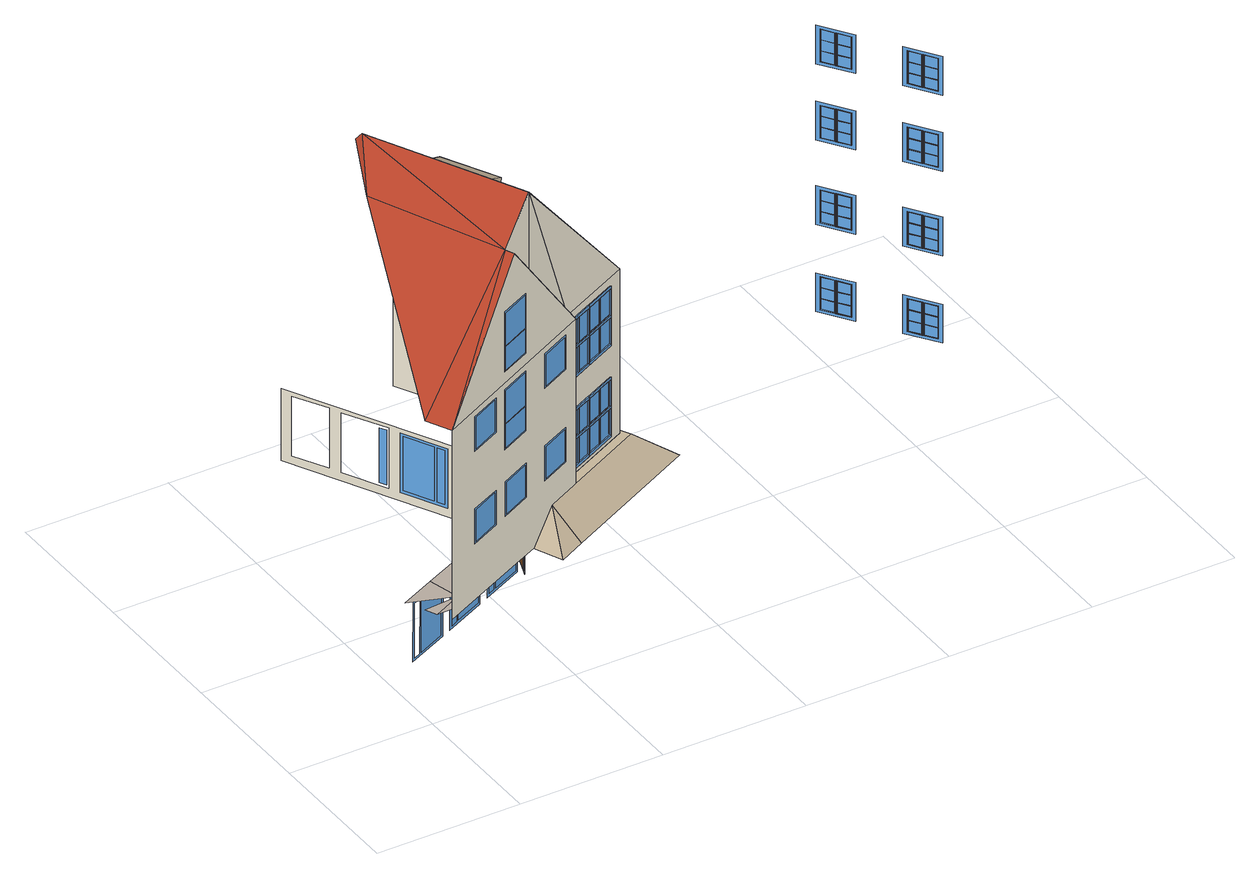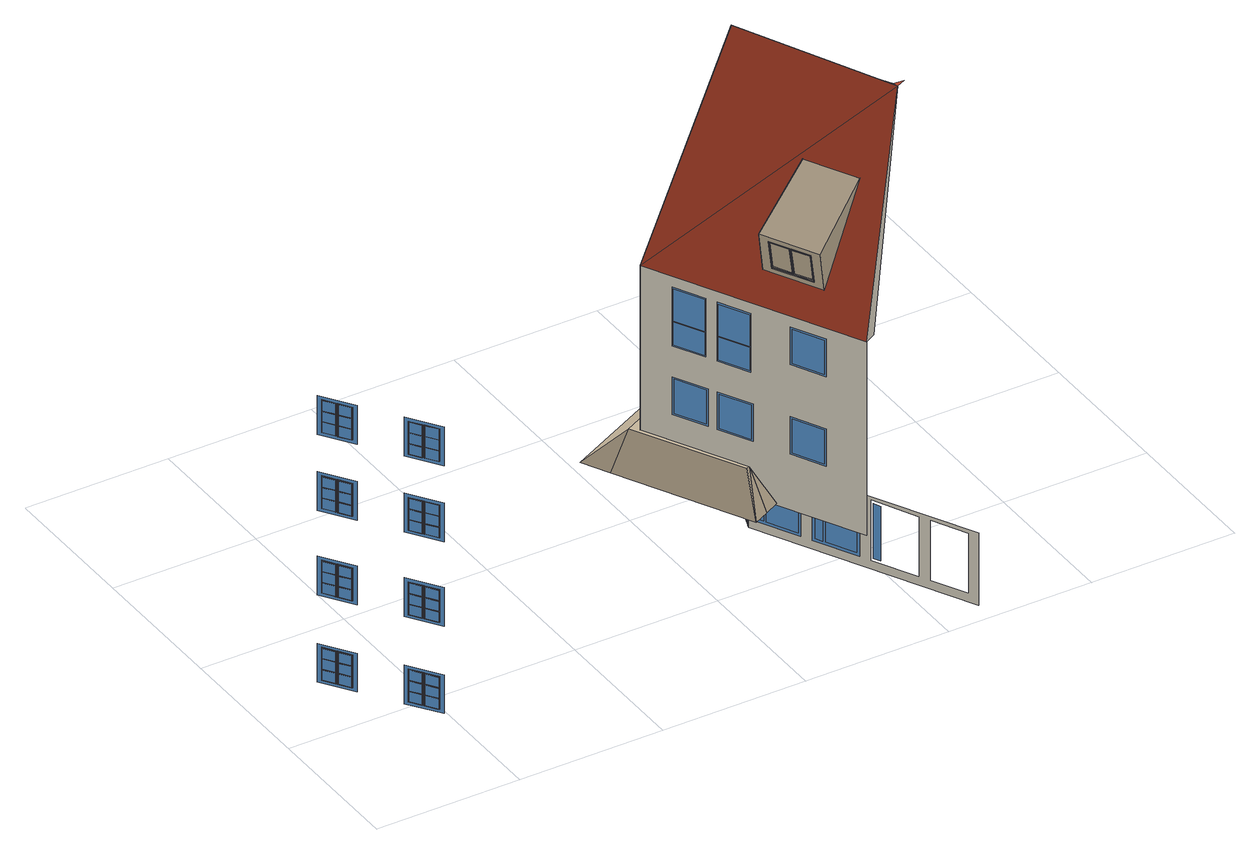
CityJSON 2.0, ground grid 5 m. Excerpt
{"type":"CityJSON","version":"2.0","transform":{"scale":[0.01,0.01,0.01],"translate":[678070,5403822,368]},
"CityObjects":{
"building1":{"type":"Building","attributes":{"dataAvailable":"NotSufficient","measuredHeight":15.62},"children":["building1-1","building1-2"],"geometry":[{"type":"MultiSurface","lod":"3","boundaries":[[[0,1,2]],[[1,3,4]],[[5,2,1]],[[6,7,8,9],[10,11,12,13],[14,15,16,17]],[[18,19,20]],[[15,14,17,16]],[[21,22,23,24],[25,26,27,28]],[[29,30,31,32],[33,34,35,36]],[[26,25,28,27]],[[34,33,36,35]],[[1,37,5]],[[38,20,19]],[[1,4,39]],[[19,18,40]],[[41,42,43,44]],[[37,1,45]],[[1,39,45]],[[46,47,48,49],[42,41,44,43],[50,51,52,53]],[[51,50,53,52]],[[54,38,19]],[[38,54,55]],[[18,56,40],[57,58,59,60]],[[61,62,63,64]],[[65,66,67,68]],[[69,70,71,72]],[[73,74,75,76]],[[59,58,57,60],[63,62,61,64],[72,71,70,69]],[[77,78,79,80],[67,66,65,68],[76,75,74,73]],[[81,82,83,84],[85,86,87,88]],[[86,85,88,87]],[[54,19,89]],[[45,39,90]],[[37,45,91,92]],[[93,89,19]],[[94,95,56,18,96,5,37,92,91,97,98],[99,100,101,102],[84,83,82,81],[77,80,79,78],[103,104,105,106,107],[22,21,24,23],[30,29,32,31]],[[108,109,110,111]],[[19,40,56,112,93]],[[113,114,115,116],[109,108,111,110],[117,118,119,120]],[[90,97,91]],[[118,117,120,119]],[[90,39,121,122]],[[112,89,93]],[[102,101,100,99],[123,124,125,126]],[[124,123,126,125]],[[105,104,107,106],[127,128,129,130]],[[128,127,130,129]],[[97,90,122]],[[131,54,89]],[[122,121,132]],[[133,134,135,136,137]],[[54,138,139]],[[140,141,142,143],[144,145,146,147,148],[149,150,151,152],[153,154,155,156],[157,158,159,160]],[[161,98,132]],[[162,163,164,165]],[[98,161,94]],[[161,166,95,94]],[[56,95,166,112]],[[167,168,169,170]],[[171,167,170,172]],[[173,169,168,174]],[[175,174,168,167,171,172,170,169,173,176,177,178]],[[179,175,178,177,176,140,143,121]],[[159,160,157,158],[180,181,182,183],[163,162,165,164]],[[184,185,186,187,188,189,190]],[[191,192,193,194,195,196,197]],[[198,199,200,201]],[[202,203,204,205]],[[204,199,198,205]],[[206,207,208,209]],[[210,211,212,213]],[[212,207,206,213]],[[214,200,199,215]],[[216,204,203,217]],[[218,208,207,219]],[[220,212,211,221]],[[181,180,183,182]],[[89,112,131]],[[222,223,203,202]],[[224,225,199,198]],[[205,204,226,227]],[[201,200,228,229]],[[230,231,211,210]],[[232,233,207,206]],[[213,212,234,235]],[[209,208,236,237]],[[204,199,225,226]],[[203,204,226,223]],[[199,200,228,225]],[[212,207,233,234]],[[211,212,234,231]],[[207,208,236,233]],[[238,239,240,241]],[[242,228,200,214]],[[217,203,223,243]],[[244,226,204,216]],[[215,199,225,245]],[[246,236,208,218]],[[221,211,231,247]],[[248,234,212,220]],[[219,207,233,249]],[[155,156,153,154],[250,251,252,253],[239,238,241,240]],[[54,131,138]],[[251,250,253,252]],[[121,254,132]],[[229,228,225,224]],[[227,226,223,222]],[[237,236,233,232]],[[235,234,231,230]],[[255,256,186,187]],[[257,258,193,194]],[[259,255,187,188]],[[260,257,194,195]],[[243,223,226,244]],[[245,225,228,242]],[[247,231,234,248]],[[249,233,236,246]],[[256,261,262,263,229,201,185,186]],[[258,264,265,266,237,209,192,193]],[[229,224,267,263]],[[268,269,227,222]],[[237,232,270,266]],[[271,272,235,230]],[[198,205,227,269,273,274,267,224]],[[206,213,235,272,275,276,270,232]],[[277,261,262,274,273,278,268,222,202,205,198,201,185,184]],[[279,264,265,276,275,280,271,230,210,213,206,209,192,191]],[[281,225,224,267]],[[228,282,263,229]],[[283,223,222,268]],[[226,284,269,227]],[[285,233,232,270]],[[236,286,266,237]],[[287,231,230,271]],[[234,288,272,235]],[[188,259,289,189]],[[195,260,290,196]],[[277,184,190,291]],[[279,191,197,292]],[[226,225,281,284]],[[283,223,226,284]],[[234,233,285,288]],[[287,231,234,288]],[[282,281,225,228]],[[286,285,233,236]],[[289,291,190,189],[293,294,295,296],[297,298,299,300],[214,215,245,242],[243,244,216,217]],[[290,292,197,196],[301,302,303,304],[305,306,307,308],[218,219,249,246],[247,248,220,221]],[[267,281,282,263]],[[268,283,284,269]],[[270,285,286,266]],[[271,287,288,272]],[[297,282,281,298]],[[295,284,283,296]],[[305,286,285,306]],[[303,288,287,304]],[[254,161,132]],[[309,121,143]],[[263,282,310,262]],[[269,284,311,273]],[[278,312,283,268]],[[274,313,281,267]],[[266,286,314,265]],[[272,288,315,275]],[[280,316,287,271]],[[276,317,285,270]],[[311,312,283,284]],[[313,311,284,281]],[[310,313,281,282]],[[315,316,287,288]],[[317,315,288,285]],[[314,317,285,286]],[[296,283,312,293]],[[294,311,284,295]],[[298,281,313,299]],[[300,310,282,297]],[[304,287,316,301]],[[302,315,288,303]],[[306,285,317,307]],[[308,314,286,305]],[[273,311,312,278]],[[262,310,313,274]],[[313,311,273,274]],[[275,315,316,280]],[[265,314,317,276]],[[317,315,275,276]],[[299,313,310,300]],[[293,312,311,294]],[[307,317,314,308]],[[301,316,315,302]],[[261,256,255,259]],[[264,258,257,260]],[[261,259,289,291,277]],[[264,260,290,292,279]],[[318,319,320,321]],[[320,319,322,323]],[[324,325,318,321]],[[326,327,328,329]],[[328,327,330,331]],[[332,333,326,329]],[[334,322,319,335]],[[336,318,325,337]],[[338,330,327,339]],[[340,326,333,341]],[[254,121,309]],[[112,166,342,131],[343,344,196,197],[345,346,189,190]],[[347,348,319,320]],[[349,350,325,324]],[[323,322,351,352]],[[321,318,353,354]],[[355,356,327,328]],[[357,358,333,332]],[[331,330,359,360]],[[329,326,361,362]],[[318,319,348,353]],[[325,318,353,350]],[[319,322,351,348]],[[326,327,356,361]],[[333,326,361,358]],[[327,330,359,356]],[[337,325,350,363]],[[335,319,348,364]],[[341,333,358,365]],[[339,327,356,366]],[[367,353,318,336]],[[368,351,322,334]],[[369,361,326,340]],[[370,359,330,338]],[[161,254,371]],[[372,342,166,161,371]],[[354,353,350,349]],[[352,351,348,347]],[[362,361,358,357]],[[360,359,356,355]],[[373,374,256,255]],[[375,376,258,257]],[[364,348,351,368]],[[363,350,353,367]],[[366,356,359,370]],[[365,358,361,369]],[[377,373,255,259]],[[378,375,257,260]],[[374,379,380,381,352,323,261,256]],[[376,382,383,384,360,331,264,258]],[[352,347,385,381]],[[360,355,386,384]],[[387,388,354,349]],[[389,390,362,357]],[[320,321,354,388,391,392,385,347]],[[328,329,362,390,393,394,386,355]],[[395,379,380,392,391,396,387,349,324,321,320,323,261,277]],[[397,382,383,394,393,398,389,357,332,329,328,331,264,279]],[[353,399,388,354]],[[351,400,381,352]],[[401,348,347,385]],[[402,350,349,387]],[[361,403,390,362]],[[359,404,384,360]],[[405,356,355,386]],[[406,358,357,389]],[[353,348,401,399]],[[361,356,405,403]],[[400,401,348,351]],[[402,350,353,399]],[[404,405,356,359]],[[406,358,361,403]],[[395,277,291,345]],[[259,377,346,289]],[[397,279,292,343]],[[260,378,344,290]],[[346,345,291,289],[407,408,409,410],[411,412,413,414],[334,335,364,368],[363,367,336,337]],[[344,343,292,290],[415,416,417,418],[419,420,421,422],[338,339,366,370],[365,369,340,341]],[[385,401,400,381]],[[387,402,399,388]],[[386,405,404,384]],[[389,406,403,390]],[[423,424,425,426],[427,428,429,430]],[[428,427,430,429]],[[431,432,433,434],[435,436,437,438]],[[436,435,438,437]],[[411,400,401,412]],[[409,399,402,410]],[[419,404,405,420]],[[417,403,406,418]],[[439,440,441,442,309,143]],[[388,399,443,391]],[[381,400,444,380]],[[390,403,445,393]],[[384,404,446,383]],[[396,447,402,387]],[[392,448,401,385]],[[398,449,406,389]],[[394,450,405,386]],[[448,443,399,401]],[[443,447,402,399]],[[444,448,401,400]],[[450,445,403,405]],[[445,449,406,403]],[[446,450,405,404]],[[408,443,399,409]],[[414,444,400,411]],[[416,445,403,417]],[[422,446,404,419]],[[410,402,447,407]],[[412,401,448,413]],[[418,406,449,415]],[[420,405,450,421]],[[451,452,453,454]],[[455,456,457,458],[452,451,454,453]],[[459,460,461,462],[463,464,465,466],[467,468,469,470]],[[465,464,463,466]],[[470,469,468,467]],[[131,342,372,471,472,439,473,474,138],[424,423,426,425],[456,455,458,457],[475,476,477,478],[479,480,481,482],[460,459,462,461],[434,433,432,431]],[[448,443,391,392]],[[380,444,448,392]],[[391,443,447,396]],[[450,445,393,394]],[[383,446,450,394]],[[393,445,449,398]],[[413,448,444,414]],[[407,447,443,408]],[[421,450,446,422]],[[415,449,445,416]],[[442,471,309]],[[379,377,373,374]],[[382,378,375,376]],[[377,379,395,345,346]],[[378,382,397,343,344]],[[472,483,440,439]],[[254,309,484]],[[471,442,483,472]],[[254,372,371]],[[476,475,478,477],[485,486,487,488]],[[486,485,488,487]],[[481,480,479,482],[489,490,491,492],[493,494,495,496]],[[491,490,489,492]],[[496,495,494,493]],[[372,254,484]],[[372,484,471]]],"semantics":{"surfaces":[{"type":"OuterCeilingSurface"},{"type":"Window","frameKlumMaterialClass":"Wood","frameKlumMaterialIndex":"L001","paneMaterialClass":"Glass","_cityeditor_layer":"Unclassified.LoD3"},{"type":"RoofSurface"},{"type":"RoofSurface","klumMaterialClass":"Ceramic","klumMaterialIndex":"D201","materialUncertainty":"0.3"},{"type":"WallSurface","klumMaterialClass":"Plaster","klumMaterialIndex":"I202","materialUncertainty":"0.3"},{"type":"WallSurface"},{"type":"Door","frameKlumMaterialClass":"Wood","frameKlumMaterialIndex":"L001","paneMaterialClass":"Glass","_cityeditor_layer":"WallSurface.LoD3"}],"values":[0,0,0,1,2,1,1,1,1,1,0,3,0,2,1,0,0,1,1,3,3,4,1,1,1,1,1,1,1,1,3,0,0,4,4,1,3,1,0,1,0,4,1,1,1,1,0,3,0,1,4,4,0,1,0,5,4,6,6,6,6,4,1,1,1,1,1,1,1,1,1,1,1,1,1,1,4,1,1,1,1,1,1,1,1,1,1,1,1,1,1,1,1,1,1,1,1,1,1,1,1,3,1,0,1,1,1,1,1,1,1,1,1,1,1,1,1,1,1,1,1,1,1,1,1,1,1,1,1,1,1,1,1,1,1,1,1,1,1,1,1,1,1,1,1,1,1,1,1,1,1,1,1,1,0,0,1,1,1,1,1,1,1,1,1,1,1,1,1,1,1,1,1,1,1,1,1,1,1,1,1,1,1,1,1,1,1,1,1,1,1,1,1,1,1,1,1,1,1,1,1,1,0,4,1,1,1,1,1,1,1,1,1,1,1,1,1,1,1,1,1,1,1,1,1,1,0,5,1,1,1,1,1,1,1,1,1,1,1,1,1,1,1,1,1,1,1,1,1,1,1,1,1,1,1,1,1,1,1,1,1,1,1,1,1,1,1,1,1,1,1,1,1,1,1,1,1,1,1,1,1,1,0,1,1,1,1,1,1,1,1,1,1,1,1,1,1,1,1,1,1,1,1,1,1,1,1,1,1,1,4,1,1,1,1,1,1,1,1,1,1,0,1,1,1,1,0,0,0,0,1,1,1,1,1,0,0]}}]},
"building1-1":{"type":"BuildingInstallation","attributes":{"_cityeditor_layer":"Unclassified.LoD3","relationToConstruction":"outside"},"parents":["building1"],"geometry":[{"type":"MultiSurface","lod":"3","boundaries":[[[497,498,499]],[[500,501,502]],[[500,498,497,501]],[[503,504,505,506]],[[504,503,507,508]],[[509,510,506,505],[511,512,513,514]],[[510,515,503,506]],[[516,512,511,517]],[[518,519,517,516]],[[505,504,520,509]],[[517,511,514,519]],[[512,516,518,513]],[[521,522,523,524]],[[524,523,525,526]],[[523,522,527,525],[516,518,519,517]],[[508,507,528,529]],[[528,507,530,531]],[[531,532,533,534,535,536,529,528]],[[513,518,519,514]],[[536,537,508,529]],[[538,527,522,521]],[[539,540,541,542]],[[540,539,543,544]],[[545,546,547,548],[549,550,551,552]],[[553,545,548,554]],[[552,549,550,551]],[[533,552,551,532]],[[534,549,552,533]],[[534,535,550,549]],[[555,546,545,553]],[[509,520,515,510]],[[526,525,527,538]],[[556,547,546,555]],[[531,530,537,536,535,532]],[[535,532,551,550]],[[554,548,547,556]],[[543,539,542,557],[530,507,503,515,520,504,508,537]],[[526,554,556,524]],[[557,558,544,543]],[[500,502,499,498]],[[544,540,541,558],[538,521,524,556,555,553,554,526]],[[499,502,501,497],[544,558,541,540]],[[558,557,542,541]]]}]},
"building1-2":{"type":"BuildingInstallation","attributes":{"materialUncertainty":"0.3","materialClass":"Metal","materialName":"Zinc","_cityeditor_layer":"Unclassified.LoD3","relationToConstruction":"outside"},"parents":["building1"],"geometry":[{"type":"MultiSurface","lod":"3","boundaries":[[[559,560,561,562,563]],[[564,559,563]],[[92,564,563,565]],[[566,567,568,561]],[[560,566,561]],[[567,569,568]],[[570,569,567]],[[571,569,570]],[[342,166,95,562,561,568,569]]]}]},
"building2":{"type":"Building","attributes":{"dataAvailable":"Sufficient","measuredHeight":20.7},"geometry":[{"type":"MultiSurface","lod":"3","boundaries":[[[572,573,574,575],[576,577,578,579],[580,581,582,583],[584,585,586,587]],[[588,589,590,591],[592,593,594,595],[596,597,598,599],[600,601,602,603]],[[604,605,606,607],[608,609,610,611],[612,613,614,615],[616,617,618,619]],[[620,621,622,623],[624,625,626,627],[628,629,630,631],[632,633,634,635]],[[587,636,584]],[[583,637,580]],[[576,638,577]],[[603,639,600]],[[599,640,596]],[[592,641,593]],[[619,642,616]],[[615,643,612]],[[608,644,609]],[[635,645,632]],[[631,646,628]],[[624,647,625]],[[578,648,579]],[[581,649,582]],[[585,650,586]],[[594,651,595]],[[597,652,598]],[[601,653,602]],[[610,654,611]],[[613,655,614]],[[617,656,618]],[[626,657,627]],[[629,658,630]],[[633,659,634]],[[638,576,579,648]],[[649,637,583,582]],[[650,636,587,586]],[[641,592,595,651]],[[652,640,599,598]],[[653,639,603,602]],[[644,608,611,654]],[[655,643,615,614]],[[656,642,619,618]],[[647,624,627,657]],[[658,646,631,630]],[[659,645,635,634]],[[660,638,576,661]],[[662,582,649,663]],[[664,579,648,665]],[[666,637,583,667]],[[668,586,650,669]],[[670,636,587,671]],[[672,641,592,673]],[[674,598,652,675]],[[676,595,651,677]],[[678,640,599,679]],[[680,602,653,681]],[[682,639,603,683]],[[684,644,608,685]],[[686,614,655,687]],[[580,637,649,581]],[[584,636,650,585]],[[577,638,648,578]],[[596,640,652,597]],[[600,639,653,601]],[[593,641,651,594]],[[612,643,655,613]],[[616,642,656,617]],[[609,644,654,610]],[[628,646,658,629]],[[632,645,659,633]],[[625,647,657,626]],[[688,689,690,691],[574,573,572,575],[692,693,694,695]],[[696,697,698,699],[590,589,588,591],[700,701,702,703]],[[704,705,706,707],[606,605,604,607],[708,709,710,711]],[[712,713,714,715],[622,621,620,623],[716,717,718,719]],[[665,648,638,660]],[[663,649,637,666]],[[669,650,636,670]],[[677,651,641,672]],[[675,652,640,678]],[[681,653,639,682]],[[720,654,644,684]],[[687,655,643,721]],[[722,656,642,723]],[[724,657,647,725]],[[726,658,646,727]],[[728,659,645,729]],[[730,731,732,733]],[[734,735,736,737]],[[738,739,740,741]],[[742,743,744,745]],[[746,747,748,749]],[[750,751,752,753]],[[754,755,756,757]],[[758,759,760,761]],[[762,763,764,765]],[[766,767,768,769]],[[770,771,772,773]],[[774,775,776,777]],[[778,732,731,779]],[[780,740,739,781]],[[782,736,735,783]],[[784,744,743,785]],[[786,752,751,787]],[[788,748,747,789]],[[790,756,755,791]],[[792,764,763,793]],[[794,760,759,795]],[[796,768,767,797]],[[798,776,775,799]],[[800,772,771,801]],[[694,693,692,695],[737,802,803,734],[804,805,738,741],[806,807,730,733]],[[702,701,700,703],[749,808,809,746],[810,811,750,753],[812,813,742,745]],[[710,709,708,711],[761,814,815,758],[816,817,762,765],[818,819,754,757]],[[718,717,716,719],[773,820,821,770],[822,823,774,777],[824,825,766,769]],[[737,736,826,802]],[[733,732,827,806]],[[805,828,739,738]],[[741,740,829,804]],[[803,830,735,734]],[[807,831,731,730]],[[749,748,832,808]],[[745,744,833,812]],[[811,834,751,750]],[[753,752,835,810]],[[809,836,747,746]],[[813,837,743,742]],[[761,760,838,814]],[[757,756,839,818]],[[817,840,763,762]],[[765,764,841,816]],[[815,842,759,758]],[[819,843,755,754]],[[773,772,844,820]],[[769,768,845,824]],[[823,846,775,774]],[[777,776,847,822]],[[821,848,771,770]],[[825,849,767,766]],[[831,827,732,731]],[[828,829,740,739]],[[826,736,735,830]],[[837,833,744,743]],[[834,835,752,751]],[[832,748,747,836]],[[843,839,756,755]],[[840,841,764,763]],[[838,760,759,842]],[[849,845,768,767]],[[846,847,776,775]],[[844,772,771,848]],[[850,829,740,780]],[[779,731,831,851]],[[852,827,732,778]],[[781,739,828,853]],[[783,735,830,854]],[[855,826,736,782]],[[856,835,752,786]],[[785,743,837,857]],[[858,833,744,784]],[[787,751,834,859]],[[789,747,836,860]],[[861,832,748,788]],[[862,841,764,792]],[[791,755,843,863]],[[864,839,756,790]],[[793,763,840,865]],[[795,759,842,866]],[[867,838,760,794]],[[868,847,776,798]],[[797,767,849,869]],[[870,845,768,796]],[[799,775,846,871]],[[801,771,848,872]],[[873,844,772,800]],[[804,829,828,805]],[[806,827,831,807]],[[802,826,830,803]],[[810,835,834,811]],[[812,833,837,813]],[[808,832,836,809]],[[816,841,840,817]],[[818,839,843,819]],[[814,838,842,815]],[[822,847,846,823]],[[824,845,849,825]],[[820,844,848,821]],[[851,831,827,852]],[[853,828,829,850]],[[854,830,826,855]],[[857,837,833,858]],[[859,834,835,856]],[[860,836,832,861]],[[863,843,839,864]],[[865,840,841,862]],[[866,842,838,867]],[[869,849,845,870]],[[871,846,847,868]],[[872,848,844,873]],[[874,875,876,877]],[[878,879,880,881]],[[882,883,884,885]],[[886,887,888,889]],[[890,891,892,893]],[[894,895,896,897]],[[898,899,900,901]],[[902,903,904,905]],[[906,907,908,909]],[[910,911,912,913]],[[914,915,916,917]],[[918,919,920,921]],[[922,880,879,923]],[[924,876,875,925]],[[926,884,883,927]],[[928,892,891,929]],[[930,888,887,931]],[[932,896,895,933]],[[934,904,903,935]],[[936,900,899,937]],[[938,908,907,939]],[[940,916,915,941]],[[942,912,911,943]],[[944,920,919,945]],[[946,947,948,949],[881,950,951,878],[952,953,874,877],[954,955,882,885]],[[956,957,958,959],[893,960,961,890],[962,963,886,889],[964,965,894,897]],[[966,967,968,969],[905,970,971,902],[972,973,898,901],[974,975,906,909]],[[976,977,978,979],[917,980,981,914],[982,983,910,913],[984,985,918,921]],[[885,884,986,954]],[[951,987,879,878]],[[953,988,875,874]],[[877,876,989,952]],[[881,880,990,950]],[[955,991,883,882]],[[897,896,992,964]],[[961,993,891,890]],[[963,994,887,886]],[[889,888,995,962]],[[893,892,996,960]],[[965,997,895,894]],[[909,908,998,974]],[[971,999,903,902]],[[973,1000,899,898]],[[901,900,1001,972]],[[905,904,1002,970]],[[975,1003,907,906]],[[921,920,1004,984]],[[981,1005,915,914]],[[983,1006,911,910]],[[913,912,1007,982]],[[917,916,1008,980]],[[985,1009,919,918]],[[990,880,879,987]],[[996,892,891,993]],[[1002,904,903,999]],[[1008,916,915,1005]],[[988,989,876,875]],[[991,986,884,883]],[[994,995,888,887]],[[997,992,896,895]],[[1000,1001,900,899]],[[1003,998,908,907]],[[1006,1007,912,911]],[[1009,1004,920,919]],[[925,875,988,1010]],[[923,879,987,1011]],[[927,883,991,1012]],[[931,887,994,1013]],[[929,891,993,1014]],[[933,895,997,1015]],[[937,899,1000,1016]],[[935,903,999,1017]],[[939,907,1003,1018]],[[943,911,1006,1019]],[[941,915,1005,1020]],[[945,919,1009,1021]],[[1022,990,880,922]],[[1023,989,876,924]],[[1024,986,884,926]],[[1025,996,892,928]],[[1026,995,888,930]],[[1027,992,896,932]],[[1028,1002,904,934]],[[1029,1001,900,936]],[[1030,998,908,938]],[[1031,1008,916,940]],[[1032,1007,912,942]],[[1033,1004,920,944]],[[952,989,988,953]],[[954,986,991,955]],[[950,990,987,951]],[[962,995,994,963]],[[964,992,997,965]],[[960,996,993,961]],[[972,1001,1000,973]],[[974,998,1003,975]],[[970,1002,999,971]],[[982,1007,1006,983]],[[984,1004,1009,985]],[[980,1008,1005,981]],[[1034,1035,1036,1037],[948,947,946,949],[1038,1039,1040,1041]],[[1042,1043,1044,1045],[958,957,956,959],[1046,1047,1048,1049]],[[1050,1051,1052,1053],[968,967,966,969],[1054,1055,1056,1057]],[[1058,1059,1060,1061],[978,977,976,979],[1062,1063,1064,1065]],[[1011,987,990,1022]],[[1010,988,989,1023]],[[1012,991,986,1024]],[[1014,993,996,1025]],[[1013,994,995,1026]],[[1015,997,992,1027]],[[1017,999,1002,1028]],[[1016,1000,1001,1029]],[[1018,1003,998,1030]],[[1020,1005,1008,1031]],[[1019,1006,1007,1032]],[[1021,1009,1004,1033]],[[1066,1067,1068,1069]],[[1070,1071,1072,1073]],[[1074,1075,1076,1077]],[[1078,1079,1080,1081]],[[1082,1083,1084,1085]],[[1086,1087,1088,1089]],[[1090,1091,1092,1093]],[[1094,1095,1096,1097]],[[1098,1099,1100,1101]],[[1102,1103,1104,1105]],[[1106,1107,1108,1109]],[[1110,1111,1112,1113]],[[1114,1068,1067,1115]],[[1116,1076,1075,1117]],[[1118,1072,1071,1119]],[[1120,1080,1079,1121]],[[1122,1088,1087,1123]],[[1124,1084,1083,1125]],[[1126,1092,1091,1127]],[[1128,1100,1099,1129]],[[1130,1096,1095,1131]],[[1132,1104,1103,1133]],[[1134,1112,1111,1135]],[[1136,1108,1107,1137]],[[1040,1039,1038,1041],[1073,1138,1139,1070],[1140,1141,1074,1077],[1142,1143,1066,1069]],[[1048,1047,1046,1049],[1085,1144,1145,1082],[1146,1147,1086,1089],[1148,1149,1078,1081]],[[1056,1055,1054,1057],[1097,1150,1151,1094],[1152,1153,1098,1101],[1154,1155,1090,1093]],[[1064,1063,1062,1065],[1109,1156,1157,1106],[1158,1159,1110,1113],[1160,1161,1102,1105]],[[1141,1162,1075,1074]],[[1139,1163,1071,1070]],[[1143,1164,1067,1066]],[[1147,1165,1087,1086]],[[1145,1166,1083,1082]],[[1149,1167,1079,1078]],[[1153,1168,1099,1098]],[[1151,1169,1095,1094]],[[1155,1170,1091,1090]],[[1159,1171,1111,1110]],[[1157,1172,1107,1106]],[[1161,1173,1103,1102]],[[1073,1072,1174,1138]],[[1069,1068,1175,1142]],[[1077,1076,1176,1140]],[[1085,1084,1177,1144]],[[1081,1080,1178,1148]],[[1089,1088,1179,1146]],[[1097,1096,1180,1150]],[[1093,1092,1181,1154]],[[1101,1100,1182,1152]],[[1109,1108,1183,1156]],[[1105,1104,1184,1160]],[[1113,1112,1185,1158]],[[1164,1175,1068,1067]],[[1162,1176,1076,1075]],[[1174,1072,1071,1163]],[[1167,1178,1080,1079]],[[1165,1179,1088,1087]],[[1177,1084,1083,1166]],[[1170,1181,1092,1091]],[[1168,1182,1100,1099]],[[1180,1096,1095,1169]],[[1173,1184,1104,1103]],[[1171,1185,1112,1111]],[[1183,1108,1107,1172]],[[1186,1176,1076,1116]],[[1187,1175,1068,1114]],[[1188,1174,1072,1118]],[[1189,1179,1088,1122]],[[1190,1178,1080,1120]],[[1191,1177,1084,1124]],[[1192,1182,1100,1128]],[[1193,1181,1092,1126]],[[1194,1180,1096,1130]],[[1195,1185,1112,1134]],[[1196,1184,1104,1132]],[[1197,1183,1108,1136]],[[1115,1067,1164,1198]],[[1117,1075,1162,1199]],[[1119,1071,1163,1200]],[[1121,1079,1167,1201]]],"semantics":{"surfaces":[{"type":"Window","frameMaterialClass":"Plastic","frameMaterialUncertainty":"0.3","paneMaterialClass":"Glass","_cityeditor_layer":"Unclassified.LoD3"}],"values":[0,0,0,0,0,0,0,0,0,0,0,0,0,0,0,0,0,0,0,0,0,0,0,0,0,0,0,0,0,0,0,0,0,0,0,0,0,0,0,0,0,0,0,0,0,0,0,0,0,0,0,0,0,0,0,0,0,0,0,0,0,0,0,0,0,0,0,0,0,0,0,0,0,0,0,0,0,0,0,0,0,0,0,0,0,0,0,0,0,0,0,0,0,0,0,0,0,0,0,0,0,0,0,0,0,0,0,0,0,0,0,0,0,0,0,0,0,0,0,0,0,0,0,0,0,0,0,0,0,0,0,0,0,0,0,0,0,0,0,0,0,0,0,0,0,0,0,0,0,0,0,0,0,0,0,0,0,0,0,0,0,0,0,0,0,0,0,0,0,0,0,0,0,0,0,0,0,0,0,0,0,0,0,0,0,0,0,0,0,0,0,0,0,0,0,0,0,0,0,0,0,0,0,0,0,0,0,0,0,0,0,0,0,0,0,0,0,0,0,0,0,0,0,0,0,0,0,0,0,0,0,0,0,0,0,0,0,0,0,0,0,0,0,0,0,0,0,0,0,0,0,0,0,0,0,0,0,0,0,0,0,0,0,0,0,0,0,0,0,0,0,0,0,0,0,0,0,0,0,0,0,0,0,0,0,0,0,0,0,0,0,0,0,0,0,0,0,0,0,0,0,0,0,0,0,0,0,0,0,0,0,0,0,0,0,0,0,0,0,0,0,0,0,0,0,0,0,0,0,0,0,0,0,0,0,0,0,0,0,0,0,0,0,0,0,0,0,0,0,0,0,0,0,0,0,0,0,0,0,0,0,0,0,0,0,0,0,0,0,0,0,0,0,0,0,0,0,0,0,0,0,0,0,0,0,0,0,0,0,0]}}]}
},
"vertices":[
[86,177,293],[207,190,291],[105,139,293],[58,246,289],[184,307,286],[230,143,291],[98,266,265],[247,337,263],[245,337,50],[97,265,51],[130,281,255],[107,270,255],[106,269,60],[129,281,60],[139,286,254],[138,285,60],[236,332,59],[238,333,254],[128,92,973],[427,277,1410],[86,177,973],[349,202,824],[349,202,948],[243,150,948],[243,150,824],[249,152,942],[343,200,942],[343,200,830],[249,152,830],[349,202,491],[349,202,616],[243,150,616],[243,150,491],[249,152,610],[343,200,610],[343,200,497],[249,152,497],[451,253,287],[210,711,1431],[445,433,280],[440,248,1410],[292,359,253],[315,370,253],[314,370,59],[291,358,59],[427,300,286],[283,355,263],[432,426,262],[430,426,48],[281,354,49],[324,375,253],[323,374,59],[421,421,58],[423,422,252],[288,865,1539],[257,850,1539],[752,404,973],[394,225,1012],[394,225,1228],[500,278,1228],[500,278,1012],[397,226,1222],[397,226,1105],[496,276,1105],[496,276,1222],[397,226,943],[397,226,826],[496,276,826],[496,276,943],[496,276,1017],[496,276,1101],[397,226,1101],[397,226,1017],[496,276,738],[496,276,822],[397,226,822],[397,226,738],[500,278,948],[394,225,948],[394,225,732],[500,278,732],[502,279,491],[502,279,616],[396,226,616],[396,226,491],[402,229,610],[496,276,610],[496,276,497],[402,229,497],[544,335,1543],[529,351,283],[553,304,285],[539,297,285],[544,335,1246],[752,404,281],[752,404,382],[128,92,293],[709,382,282],[749,402,281],[596,326,491],[596,326,616],[701,378,616],[701,378,491],[620,338,948],[701,378,948],[701,378,824],[596,326,824],[596,326,948],[477,448,252],[500,459,252],[499,459,58],[476,447,58],[739,433,973],[468,444,262],[617,515,261],[615,515,47],[466,443,48],[509,464,252],[508,463,58],[606,510,57],[607,511,251],[651,532,276],[685,429,280],[601,328,610],[696,375,610],[696,375,497],[601,328,497],[601,328,942],[696,375,942],[696,375,830],[601,328,830],[1003,563,973],[726,449,279],[518,1101,57],[506,1124,57],[506,1124,251],[506,1124,253],[518,1101,254],[641,1262,973],[604,1243,973],[717,716,16],[349,1426,16],[349,1426,276],[717,716,276],[521,1094,47],[521,1094,261],[521,1094,264],[445,1240,261],[445,1240,47],[366,1392,261],[366,1392,47],[426,1278,47],[426,1278,263],[634,876,47],[710,729,47],[710,729,261],[634,876,261],[539,1058,47],[615,911,47],[615,911,261],[539,1058,261],[739,433,280],[594,953,57],[594,953,251],[544,1049,251],[544,1049,57],[739,433,382],[660,555,214],[660,555,204],[708,692,204],[708,692,214],[660,555,251],[708,692,251],[708,692,16],[660,555,16],[656,546,16],[712,702,16],[712,702,261],[656,546,261],[651,532,16],[599,944,251],[611,920,251],[611,920,57],[599,944,57],[745,446,939],[745,446,732],[743,450,731],[743,450,723],[745,446,723],[749,438,723],[749,438,939],[745,446,611],[745,446,405],[743,450,403],[743,450,395],[745,446,395],[749,438,395],[749,438,611],[747,447,826],[749,443,826],[749,443,732],[747,447,732],[747,447,929],[749,443,929],[749,443,835],[747,447,835],[747,447,499],[749,443,499],[749,443,405],[747,447,405],[747,447,602],[749,443,602],[749,443,508],[747,447,508],[751,439,732],[751,439,826],[751,439,835],[751,439,929],[751,439,405],[751,439,499],[751,439,508],[751,439,602],[793,469,929],[795,466,929],[793,469,826],[795,466,826],[795,466,835],[793,469,835],[795,466,732],[793,469,732],[793,469,602],[795,466,602],[793,469,499],[795,466,499],[795,466,508],[793,469,508],[795,466,405],[793,469,405],[689,770,57],[689,770,251],[638,867,251],[638,867,57],[797,462,732],[797,462,929],[797,462,835],[797,462,826],[797,462,405],[797,462,602],[797,462,508],[797,462,499],[693,761,251],[705,738,251],[705,738,57],[693,761,57],[958,547,276],[843,499,723],[843,499,731],[843,499,395],[843,499,403],[845,495,723],[845,495,395],[845,495,732],[842,493,732],[796,471,732],[845,495,405],[842,493,405],[796,471,405],[796,471,826],[796,471,929],[796,471,835],[796,471,499],[796,471,602],[796,471,508],[842,493,835],[842,493,826],[842,493,508],[842,493,499],[845,495,939],[842,493,929],[845,495,611],[842,493,602],[798,467,826],[798,467,732],[798,467,929],[798,467,835],[798,467,499],[798,467,405],[798,467,602],[798,467,508],[849,487,723],[849,487,395],[849,487,939],[849,487,611],[846,485,929],[846,485,835],[800,463,835],[800,463,929],[800,463,732],[800,463,826],[846,485,826],[846,485,732],[846,485,602],[846,485,508],[800,463,508],[800,463,602],[800,463,405],[800,463,499],[846,485,499],[846,485,405],[935,594,276],[844,489,732],[844,489,835],[844,489,929],[844,489,826],[844,489,405],[844,489,508],[844,489,602],[844,489,499],[850,492,835],[850,492,826],[848,496,826],[848,496,835],[850,492,732],[848,496,732],[848,496,929],[850,492,929],[850,492,508],[850,492,499],[848,496,499],[848,496,508],[850,492,405],[848,496,405],[848,496,602],[850,492,602],[852,488,732],[852,488,826],[852,488,835],[852,488,929],[852,488,405],[852,488,499],[852,488,508],[852,488,602],[1003,563,382],[960,541,611],[960,541,395],[960,541,939],[960,541,723],[899,521,826],[901,517,826],[899,521,929],[901,517,929],[901,517,732],[899,521,732],[901,517,835],[899,521,835],[899,521,499],[901,517,499],[899,521,602],[901,517,602],[901,517,405],[899,521,405],[901,517,508],[899,521,508],[903,513,929],[903,513,826],[903,513,602],[903,513,499],[903,513,835],[903,513,732],[903,513,508],[903,513,405],[953,538,277],[1003,563,276],[954,553,723],[954,553,731],[954,553,395],[954,553,403],[956,549,723],[956,549,395],[956,549,732],[953,548,732],[902,523,732],[956,549,405],[953,548,405],[902,523,405],[902,523,826],[902,523,499],[902,523,929],[902,523,835],[902,523,602],[902,523,508],[953,548,835],[953,548,826],[953,548,508],[953,548,499],[956,549,939],[953,548,929],[956,549,611],[953,548,602],[904,519,835],[904,519,732],[904,519,826],[904,519,929],[904,519,508],[904,519,405],[904,519,499],[904,519,602],[957,540,929],[957,540,835],[906,515,835],[906,515,929],[906,515,732],[906,515,826],[957,540,826],[957,540,732],[957,540,602],[957,540,508],[906,515,508],[906,515,602],[906,515,405],[906,515,499],[957,540,499],[957,540,405],[706,1137,476],[706,1137,611],[763,1026,611],[763,1026,476],[760,1032,605],[709,1131,605],[709,1131,482],[760,1032,482],[706,1137,798],[706,1137,934],[763,1026,934],[763,1026,798],[760,1032,927],[709,1131,927],[709,1131,805],[760,1032,805],[873,813,276],[893,772,276],[852,752,276],[876,705,276],[955,544,835],[955,544,732],[955,544,508],[955,544,405],[955,544,929],[955,544,826],[955,544,602],[955,544,499],[825,906,605],[876,807,605],[876,807,482],[825,906,482],[822,912,476],[822,912,611],[879,801,611],[879,801,476],[826,904,934],[879,801,934],[879,801,722],[826,904,722],[828,901,814],[878,805,814],[878,805,928],[828,901,928],[878,805,728],[878,805,810],[828,901,810],[828,901,728],[976,614,276],[918,726,276],[641,1262,276],[641,1262,382],[894,773,611],[894,773,476],[951,662,476],[951,662,611],[951,662,722],[951,662,934],[898,765,934],[898,765,722],[917,725,276],[999,567,276],[948,668,605],[897,767,605],[897,767,482],[948,668,482],[900,762,814],[950,666,814],[950,666,928],[900,762,928],[950,666,728],[950,666,810],[900,762,810],[900,762,728],
[786,883,1193],[559,766,1317],[765,872,1052],[467,942,1317],[688,1074,1193],[666,1062,1052],[725,973,1176],[709,966,1075],[711,967,1075],[727,974,1176],[726,971,1176],[710,964,1075],[679,1030,1075],[695,1037,1176],[695,1035,1172],[681,1028,1080],[711,970,1079],[726,976,1171],[693,1036,1177],[685,1031,1079],[700,1037,1171],[715,972,1078],[730,978,1170],[677,1029,1076],[686,1033,1074],[683,1032,1075],[716,970,1074],[718,971,1074],[732,977,1175],[734,978,1175],[699,1039,1175],[728,972,1176],[712,965,1075],[759,908,1176],[761,909,1175],[760,909,1171],[729,970,1171],[714,964,1079],[746,903,1079],[745,902,1074],[743,901,1075],[702,1040,1175],[761,906,1179],[769,910,1177],[752,903,1070],[744,898,1071],[692,1038,1180],[701,1042,1178],[766,911,1175],[750,903,1074],[717,967,1074],[733,974,1175],[718,966,1078],[750,905,1078],[764,912,1170],[733,972,1170],[768,912,1174],[735,975,1175],[752,904,1073],[719,968,1074],[675,1030,1072],[684,1035,1071],
[678,249,283],[1170,495,283],[1030,541,382],[752,403,382],[631,342,382],[584,202,283],[548,302,295],[1122,589,283],[889,1039,283],[841,905,382],[829,899,382],[837,1012,283],[785,985,283],
[2100,1122,219],[2072,1162,219],[2072,1162,100],[2100,1122,100],[2074,1161,139],[2099,1124,139],[2099,1124,102],[2074,1161,102],[2099,1124,178],[2099,1124,141],[2074,1161,141],[2074,1161,178],[2099,1124,217],[2099,1124,180],[2074,1161,180],[2074,1161,217],[2100,1122,532],[2072,1162,532],[2072,1162,413],[2100,1122,413],[2074,1161,452],[2099,1124,452],[2099,1124,415],[2074,1161,415],[2099,1124,491],[2099,1124,454],[2074,1161,454],[2074,1161,491],[2099,1124,530],[2099,1124,493],[2074,1161,493],[2074,1161,530],[2100,1122,836],[2072,1162,836],[2072,1162,718],[2100,1122,718],[2074,1161,756],[2099,1124,756],[2099,1124,719],[2074,1161,719],[2099,1124,795],[2099,1124,758],[2074,1161,758],[2074,1161,795],[2099,1124,834],[2099,1124,797],[2074,1161,797],[2074,1161,834],[2100,1122,1110],[2072,1162,1110],[2072,1162,992],[2100,1122,992],[2074,1161,1031],[2099,1124,1031],[2099,1124,993],[2074,1161,993],[2099,1124,1070],[2099,1124,1032],[2074,1161,1032],[2074,1161,1070],[2099,1124,1109],[2099,1124,1071],[2074,1161,1071],[2074,1161,1109],[2100,1124,217],[2100,1124,178],[2100,1124,139],[2100,1124,530],[2100,1124,491],[2100,1124,452],[2100,1124,834],[2100,1124,795],[2100,1124,756],[2100,1124,1109],[2100,1124,1070],[2100,1124,1031],[2100,1124,102],[2100,1124,141],[2100,1124,180],[2100,1124,415],[2100,1124,454],[2100,1124,493],[2100,1124,719],[2100,1124,758],[2100,1124,797],[2100,1124,993],[2100,1124,1032],[2100,1124,1071],[2102,1125,139],[2076,1162,139],[2076,1162,141],[2102,1125,141],[2076,1162,102],[2102,1125,102],[2102,1125,178],[2076,1162,178],[2076,1162,180],[2102,1125,180],[2102,1125,217],[2076,1162,217],[2102,1125,452],[2076,1162,452],[2076,1162,454],[2102,1125,454],[2076,1162,415],[2102,1125,415],[2102,1125,491],[2076,1162,491],[2076,1162,493],[2102,1125,493],[2102,1125,530],[2076,1162,530],[2102,1125,756],[2076,1162,756],[2076,1162,758],[2102,1125,758],[2138,1067,229],[2064,1174,229],[2064,1174,89],[2138,1067,89],[2102,1119,100],[2102,1119,219],[2130,1079,219],[2130,1079,100],[2138,1067,543],[2064,1174,543],[2064,1174,403],[2138,1067,403],[2102,1119,413],[2102,1119,532],[2130,1079,532],[2130,1079,413],[2138,1067,847],[2064,1174,847],[2064,1174,707],[2138,1067,707],[2102,1119,718],[2102,1119,836],[2130,1079,836],[2130,1079,718],[2138,1067,1121],[2064,1174,1121],[2064,1174,981],[2138,1067,981],[2102,1119,992],[2102,1119,1110],[2130,1079,1110],[2130,1079,992],[2102,1125,719],[2102,1125,795],[2102,1125,797],[2102,1125,834],[2102,1125,993],[2102,1125,1031],[2102,1125,1032],[2102,1125,1070],[2102,1125,1071],[2102,1125,1109],[2103,1117,180],[2104,1118,180],[2104,1118,217],[2103,1117,217],[2103,1117,102],[2104,1118,102],[2104,1118,139],[2103,1117,139],[2103,1117,141],[2104,1118,141],[2104,1118,178],[2103,1117,178],[2103,1117,493],[2104,1118,493],[2104,1118,530],[2103,1117,530],[2103,1117,415],[2104,1118,415],[2104,1118,452],[2103,1117,452],[2103,1117,454],[2104,1118,454],[2104,1118,491],[2103,1117,491],[2103,1117,797],[2104,1118,797],[2104,1118,834],[2103,1117,834],[2103,1117,719],[2104,1118,719],[2104,1118,756],[2103,1117,756],[2103,1117,758],[2104,1118,758],[2104,1118,795],[2103,1117,795],[2103,1117,1071],[2104,1118,1071],[2104,1118,1109],[2103,1117,1109],[2103,1117,993],[2104,1118,993],[2104,1118,1031],[2103,1117,1031],[2103,1117,1032],[2104,1118,1032],[2104,1118,1070],[2103,1117,1070],[2106,1119,217],[2106,1119,180],[2106,1119,178],[2106,1119,141],[2106,1119,139],[2106,1119,102],[2106,1119,530],[2106,1119,493],[2106,1119,491],[2106,1119,454],[2106,1119,452],[2106,1119,415],[2106,1119,834],[2106,1119,797],[2106,1119,795],[2106,1119,758],[2106,1119,756],[2106,1119,719],[2106,1119,1109],[2106,1119,1071],[2106,1119,1070],[2106,1119,1032],[2106,1119,1031],[2106,1119,993],[2129,1080,139],[2129,1080,102],[2129,1080,178],[2129,1080,141],[2129,1080,217],[2129,1080,180],[2129,1080,452],[2129,1080,415],[2129,1080,491],[2129,1080,454],[2129,1080,530],[2129,1080,493],[2129,1080,756],[2129,1080,719],[2129,1080,795],[2129,1080,758],[2129,1080,834],[2129,1080,797],[2129,1080,1031],[2129,1080,993],[2129,1080,1070],[2129,1080,1032],[2129,1080,1109],[2129,1080,1071],[2130,1081,139],[2130,1081,217],[2130,1081,141],[2130,1081,178],[2130,1081,102],[2130,1081,180],[2130,1081,452],[2130,1081,530],[2130,1081,454],[2130,1081,491],[2130,1081,415],[2130,1081,493],[2130,1081,756],[2130,1081,834],[2130,1081,758],[2130,1081,795],[2130,1081,719],[2130,1081,797],[2130,1081,1031],[2130,1081,1109],[2130,1081,1032],[2130,1081,1070],[2130,1081,993],[2130,1081,1071],[2131,1082,178],[2131,1082,180],[2131,1082,217],[2131,1082,141],[2131,1082,102],[2131,1082,139],[2131,1082,491],[2131,1082,493],[2131,1082,530],[2131,1082,454],[2131,1082,415],[2131,1082,452],[2131,1082,795],[2131,1082,797],[2131,1082,834],[2131,1082,758],[2131,1082,719],[2131,1082,756],[2131,1082,1070],[2131,1082,1071],[2131,1082,1109],[2131,1082,1032],[2131,1082,993],[2131,1082,1031],[2234,927,141],[2235,928,141],[2235,928,178],[2234,927,178],[2234,927,102],[2235,928,102],[2235,928,139],[2234,927,139],[2234,927,180],[2235,928,180],[2235,928,217],[2234,927,217],[2234,927,454],[2235,928,454],[2235,928,491],[2234,927,491],[2234,927,415],[2235,928,415],[2235,928,452],[2234,927,452],[2234,927,493],[2235,928,493],[2235,928,530],[2234,927,530],[2234,927,758],[2235,928,758],[2235,928,795],[2234,927,795],[2234,927,719],[2235,928,719],[2235,928,756],[2234,927,756],[2234,927,797],[2235,928,797],[2235,928,834],[2234,927,834],[2234,927,1032],[2235,928,1032],[2235,928,1070],[2234,927,1070],[2234,927,993],[2235,928,993],[2235,928,1031],[2234,927,1031],[2234,927,1071],[2235,928,1071],[2235,928,1109],[2234,927,1109],[2236,929,139],[2236,929,102],[2236,929,178],[2236,929,141],[2236,929,217],[2236,929,180],[2236,929,452],[2236,929,415],[2236,929,491],[2236,929,454],[2236,929,530],[2236,929,493],[2236,929,756],[2236,929,719],[2236,929,795],[2236,929,758],[2236,929,834],[2236,929,797],[2236,929,1031],[2236,929,993],[2236,929,1070],[2236,929,1032],[2236,929,1109],[2236,929,1071],[2260,888,219],[2233,929,219],[2233,929,100],[2260,888,100],[2259,890,139],[2259,890,102],[2259,890,178],[2259,890,141],[2259,890,217],[2259,890,180],[2260,888,532],[2233,929,532],[2233,929,413],[2260,888,413],[2259,890,452],[2259,890,415],[2259,890,491],[2259,890,454],[2259,890,530],[2259,890,493],[2260,888,836],[2233,929,836],[2233,929,718],[2260,888,718],[2259,890,756],[2259,890,719],[2259,890,795],[2259,890,758],[2259,890,834],[2259,890,797],[2260,888,1110],[2233,929,1110],[2233,929,992],[2260,888,992],[2259,890,1031],[2259,890,993],[2259,890,1070],[2259,890,1032],[2259,890,1109],[2259,890,1071],[2260,891,217],[2260,891,102],[2260,891,141],[2260,891,178],[2260,891,139],[2260,891,180],[2260,891,530],[2260,891,415],[2260,891,454],[2260,891,491],[2260,891,452],[2260,891,493],[2260,891,834],[2260,891,719],[2260,891,758],[2260,891,795],[2260,891,756],[2260,891,797],[2260,891,1109],[2260,891,993],[2260,891,1032],[2260,891,1070],[2260,891,1031],[2260,891,1071],[2262,892,141],[2262,892,102],[2262,892,180],[2262,892,454],[2262,892,415],[2262,892,493],[2262,892,758],[2262,892,719],[2262,892,797],[2262,892,1032],[2262,892,993],[2262,892,1071],[2262,892,139],[2262,892,178],[2262,892,217],[2262,892,452],[2262,892,491],[2262,892,530],[2262,892,756],[2262,892,795],[2262,892,834],[2262,892,1031],[2262,892,1070],[2262,892,1109],[2298,834,229],[2225,941,229],[2225,941,89],[2298,834,89],[2262,886,100],[2262,886,219],[2290,845,219],[2290,845,100],[2298,834,543],[2225,941,543],[2225,941,403],[2298,834,403],[2262,886,413],[2262,886,532],[2290,845,532],[2290,845,413],[2298,834,847],[2225,941,847],[2225,941,707],[2298,834,707],[2262,886,718],[2262,886,836],[2290,845,836],[2290,845,718],[2298,834,1121],[2225,941,1121],[2225,941,981],[2298,834,981],[2262,886,992],[2262,886,1110],[2290,845,1110],[2290,845,992],[2264,884,180],[2264,885,180],[2264,885,217],[2264,884,217],[2264,884,102],[2264,885,102],[2264,885,139],[2264,884,139],[2264,884,141],[2264,885,141],[2264,885,178],[2264,884,178],[2264,884,493],[2264,885,493],[2264,885,530],[2264,884,530],[2264,884,415],[2264,885,415],[2264,885,452],[2264,884,452],[2264,884,454],[2264,885,454],[2264,885,491],[2264,884,491],[2264,884,797],[2264,885,797],[2264,885,834],[2264,884,834],[2264,884,719],[2264,885,719],[2264,885,756],[2264,884,756],[2264,884,758],[2264,885,758],[2264,885,795],[2264,884,795],[2264,884,1071],[2264,885,1071],[2264,885,1109],[2264,884,1109],[2264,884,993],[2264,885,993],[2264,885,1031],[2264,884,1031],[2264,884,1032],[2264,885,1032],[2264,885,1070],[2264,884,1070],[2266,886,217],[2266,886,180],[2266,886,178],[2266,886,141],[2266,886,139],[2266,886,102],[2266,886,530],[2266,886,493],[2266,886,491],[2266,886,454],[2266,886,452],[2266,886,415],[2266,886,834],[2266,886,797],[2266,886,795],[2266,886,758],[2266,886,756],[2266,886,719],[2266,886,1109],[2266,886,1071],[2266,886,1070],[2266,886,1032],[2266,886,1031],[2266,886,993],[2289,847,139],[2289,847,102],[2289,847,178],[2289,847,141],[2289,847,217],[2289,847,180],[2289,847,452],[2289,847,415],[2289,847,491],[2289,847,454],[2289,847,530],[2289,847,493],[2289,847,756],[2289,847,719],[2289,847,795],[2289,847,758],[2289,847,834],[2289,847,797],[2289,847,1031],[2289,847,993],[2289,847,1070],[2289,847,1032],[2289,847,1109],[2289,847,1071],[2290,848,141],[2290,848,102],[2290,848,180],[2290,848,454],[2290,848,415],[2290,848,493],[2290,848,758],[2290,848,719],[2290,848,797],[2290,848,1032],[2290,848,993],[2290,848,1071],[2290,848,139],[2290,848,217],[2290,848,178],[2290,848,452],[2290,848,530],[2290,848,491],[2290,848,756],[2290,848,834],[2290,848,795],[2290,848,1031],[2290,848,1109],[2290,848,1070],[2291,849,178],[2291,849,217],[2291,849,139],[2291,849,491],[2291,849,530],[2291,849,452],[2291,849,795],[2291,849,834],[2291,849,756],[2291,849,1070],[2291,849,1109],[2291,849,1031],[2291,849,180],[2291,849,141],[2291,849,102],[2291,849,493]
]}
